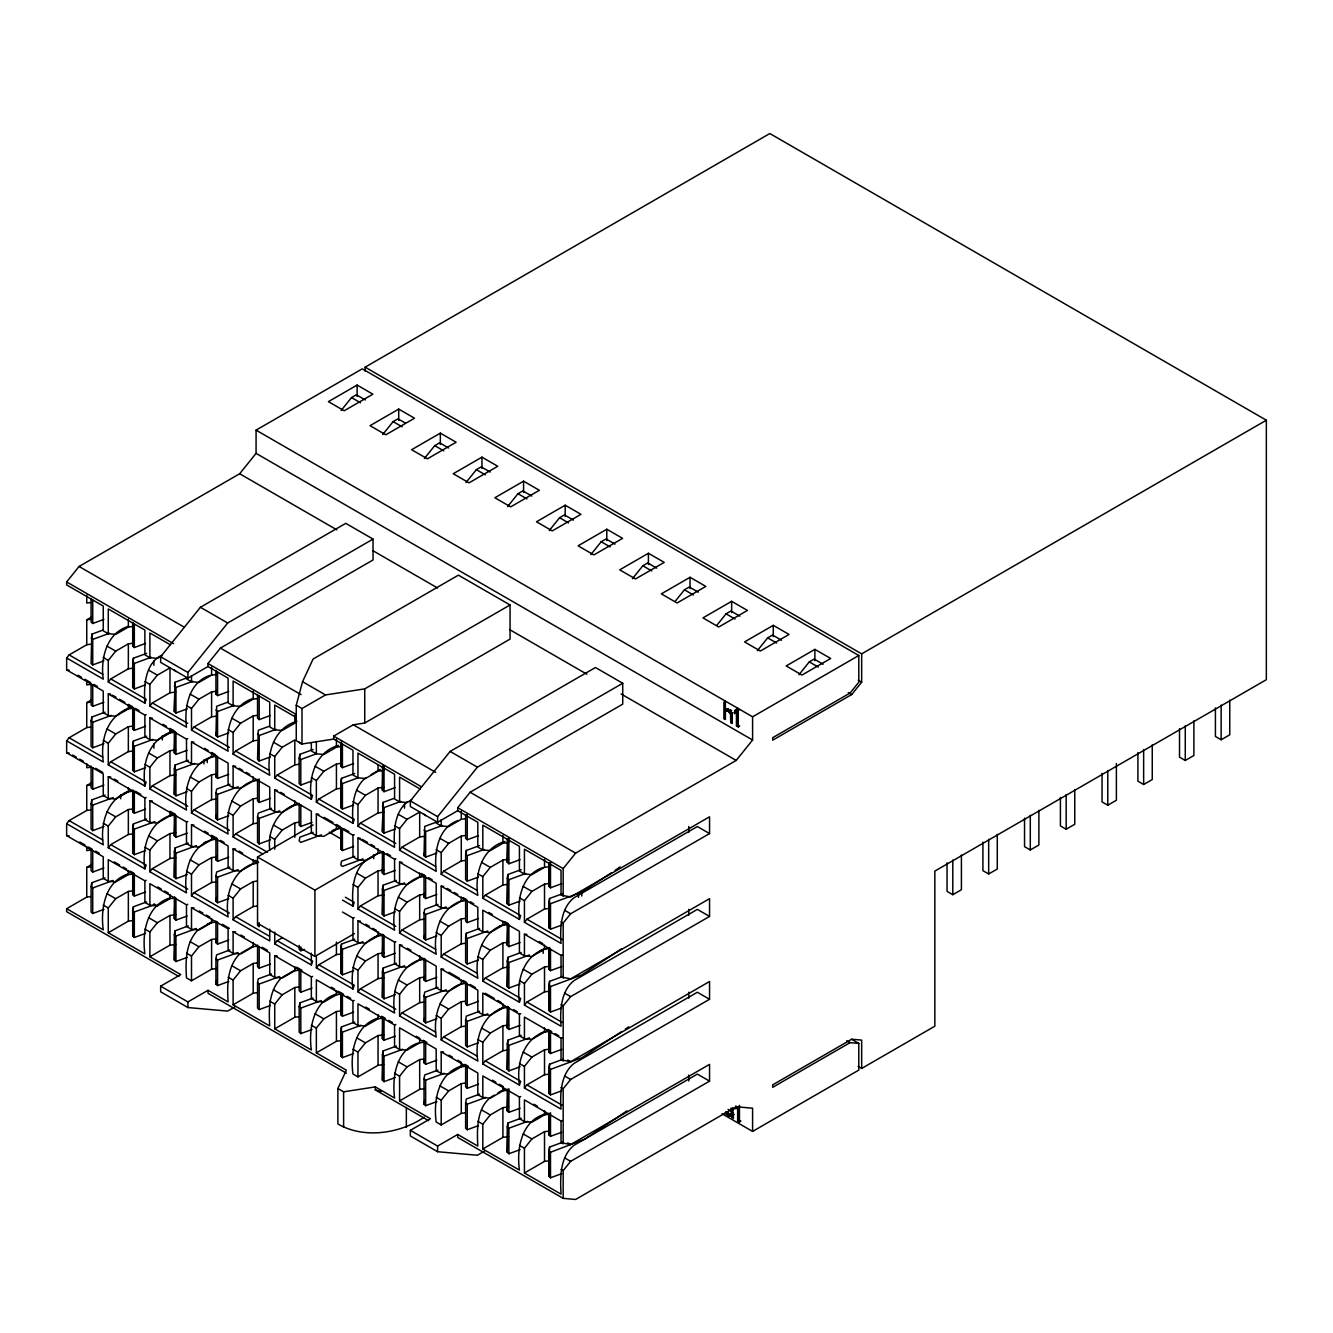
<?xml version="1.0" encoding="UTF-8"?>
<svg xmlns="http://www.w3.org/2000/svg" width="1333" height="1333" viewBox="0 0 1333 1333"><rect width="100%" height="100%" fill="white"/><g stroke="black" fill="none" stroke-linecap="round" stroke-linejoin="round"><path stroke-width="1.5" d="M257.519 923.286L314.921 956.428L314.921 890.144L372.307 857.002M103.907 660.818L92.727 664.917L91.077 663.434L91.794 634.191L103.124 630.026M103.907 743.664L92.727 747.78L91.077 746.297L91.077 720.77L91.794 717.037L105.024 712.189M103.907 826.527L92.727 830.626L91.077 829.143L91.077 803.616L91.794 799.9L105.024 795.051M145.53 643.422L134.333 647.521L132.7 646.038L133.4 622.678M145.53 684.845L134.333 688.944L132.7 687.461L132.7 661.951L133.4 658.219L146.63 653.37M103.907 909.373L92.727 913.488L91.077 911.989L91.077 886.478L91.794 882.746L105.024 877.897M132.7 687.461L133.4 658.219M145.53 726.268L134.333 730.367L132.7 728.884L133.4 707.49M145.53 767.691L134.333 771.807L132.7 770.324L132.7 744.797L133.4 741.065L146.63 736.216M132.7 770.324L133.4 741.065M145.53 809.114L134.333 813.23L132.7 811.747L133.4 790.352M145.53 850.554L134.333 854.653L132.7 853.17L132.7 827.643L133.4 823.927L146.63 819.079M132.7 853.17L133.4 823.927M145.53 891.977L134.333 896.076L132.7 894.593L133.4 873.198M187.153 708.873L175.956 712.972L174.323 711.489L175.023 682.246L186.353 678.08M145.53 933.4L134.333 937.499L132.7 936.016L132.7 910.506L133.4 906.773L146.63 901.924M174.323 711.489L175.023 682.246M132.7 936.016L133.4 906.773M187.153 750.296L175.956 754.395L174.323 752.912L175.023 731.517M187.153 791.719L175.956 795.834L174.323 794.335L174.323 768.824L175.023 765.092L188.253 760.243M174.323 794.335L175.023 765.092M187.153 833.142L175.956 837.257L174.323 835.774L175.023 814.38M187.153 874.581L175.956 878.68L174.323 877.197L174.323 851.67L175.023 847.955L188.253 843.106M174.323 877.197L175.023 847.955M228.759 691.46L217.562 695.576L215.929 694.093L216.646 690.361M187.153 916.004L175.956 920.103L174.323 918.62L175.023 897.226M228.759 732.9L217.562 736.999L215.929 735.516L216.646 706.273L227.976 702.108M187.153 957.427L175.956 961.526L174.323 960.043L174.323 934.533L175.023 930.801L188.253 925.952M215.929 735.516L216.646 731.784M174.323 960.043L175.023 930.801M228.759 774.323L217.562 778.422L215.929 776.939L216.646 773.223M228.759 815.746L217.562 819.862L215.929 818.362L215.929 792.852L216.646 789.119L229.859 784.271M215.929 818.362L216.646 814.646M228.759 857.169L217.562 861.285L215.929 859.802L216.646 856.069M228.759 898.609L217.562 902.708L215.929 901.225L215.929 875.698L216.646 871.982L229.859 867.116M215.929 901.225L216.646 897.492M228.759 940.032L217.562 944.131L215.929 942.648L216.646 938.915M270.382 756.927L259.185 761.026L257.552 759.543L258.252 730.301L269.599 726.135M228.759 981.455L217.562 985.554L215.929 984.071L215.929 958.56L216.646 954.828L229.859 949.979M215.929 984.071L216.646 980.355M270.382 839.773L259.185 843.889L257.552 842.389L257.552 816.879L258.252 813.147L271.482 808.298M311.989 780.955L300.808 785.054L299.159 783.571L299.159 758.06L299.875 754.328L313.105 749.479M270.382 1005.482L259.185 1009.581L257.552 1008.098L257.552 982.588L258.252 978.855L271.482 974.006M353.612 763.542L342.414 767.658L340.781 766.175L341.481 740.848M353.612 804.982L342.414 809.081L340.781 807.598L340.781 782.071L341.481 778.355L354.711 773.507M311.989 1029.509L300.808 1033.608L299.159 1032.125L299.159 1006.615L299.875 1002.883L313.105 998.034M340.781 807.598L341.481 778.355M353.612 846.405L342.414 850.504L340.781 849.021L341.481 827.626M353.612 970.674L342.414 974.79L340.781 973.307L340.781 947.78L341.481 944.064L354.711 939.198M340.781 973.307L341.481 944.064M395.234 787.57L384.037 791.685L382.404 790.202L383.104 764.875M353.612 1012.114L342.414 1016.213L340.781 1014.73L341.481 993.335M395.234 829.009L384.037 833.108L382.404 831.625L383.104 802.383L394.435 798.217M353.612 1053.537L342.414 1057.636L340.781 1056.153L340.781 1030.642L341.481 1026.91L354.711 1022.061M382.404 831.625L383.104 802.383M340.781 1056.153L341.481 1026.91M395.234 870.432L384.037 874.531L382.404 873.048L383.104 851.654M395.234 911.855L384.037 915.971L382.404 914.471L382.404 888.961L383.104 885.229L396.334 880.38M382.404 914.471L383.104 885.229M395.234 953.278L384.037 957.394L382.404 955.911L383.104 934.516M395.234 994.701L384.037 998.817L382.404 997.334L382.404 971.807L383.104 968.091L396.334 963.226M382.404 997.334L383.104 968.091M395.234 1036.141L384.037 1040.24L382.404 1038.757L383.104 1017.362M436.841 853.037L425.644 857.136L424.011 855.653L424.727 826.41L436.058 822.244M395.234 1077.564L384.037 1081.663L382.404 1080.18L382.404 1054.67L383.104 1050.937L396.334 1046.088M424.011 855.653L424.727 851.92M382.404 1080.18L383.104 1050.937M436.841 894.46L425.644 898.559L424.011 897.076L424.727 893.343M436.841 935.883L425.644 939.998L424.011 938.499L424.011 912.988L424.727 909.256L437.94 904.407M424.011 938.499L424.727 934.783M436.841 977.306L425.644 981.421L424.011 979.938L424.727 976.206M436.841 1018.729L425.644 1022.844L424.011 1021.361L424.011 995.834L424.727 992.119L437.94 987.253M424.011 1021.361L424.727 1017.629M436.841 1060.168L425.644 1064.267L424.011 1062.784L424.727 1059.052M478.464 877.064L467.266 881.163L465.634 879.68L465.634 854.153L466.333 850.437L479.563 845.589M436.841 1101.591L425.644 1105.69L424.011 1104.207L424.011 1078.697L424.727 1074.965L437.94 1070.116M424.011 1104.207L424.727 1100.491M478.464 959.91L467.266 964.026L465.634 962.526L465.634 937.016L466.333 933.283L479.563 928.435M478.464 1042.756L467.266 1046.872L465.634 1045.389L465.634 1019.862L466.333 1016.146L479.563 1011.28M520.07 859.652L508.889 863.767L507.24 862.284L507.956 838.924M520.07 901.091L508.889 905.19L507.24 903.707L507.24 878.18L507.956 874.465L521.186 869.616M478.464 1125.619L467.266 1129.717L465.634 1128.235L465.634 1102.724L466.333 1098.992L479.563 1094.143M507.24 903.707L507.956 874.465M520.07 942.514L508.889 946.613L507.24 945.13L507.956 923.736M520.07 983.937L508.889 988.036L507.24 986.553L507.24 961.043L507.956 957.311L521.186 952.462M507.24 986.553L507.956 957.311M520.07 1025.36L508.889 1029.476L507.24 1027.993L507.956 1006.598M520.07 1066.783L508.889 1070.899L507.24 1069.416L507.24 1043.889L507.956 1040.173L521.186 1035.308M507.24 1069.416L507.956 1040.173M561.693 883.679L550.496 887.795L548.863 886.312L549.579 862.951M520.07 1108.223L508.889 1112.322L507.24 1110.839L507.956 1089.444M561.693 925.119L550.496 929.218L548.863 927.735L548.863 902.208L549.579 898.492L562.793 893.627M520.07 1149.646L508.889 1153.745L507.24 1152.262L507.24 1126.752L507.956 1123.019L521.186 1118.17M548.863 927.735L549.579 898.492M507.24 1152.262L507.956 1123.019M561.693 966.542L550.496 970.641L548.863 969.158L549.579 947.763M561.693 1007.965L550.496 1012.064L548.863 1010.581L548.863 985.07L549.579 981.338L562.793 976.489M548.863 1010.581L549.579 981.338M561.693 1049.388L550.496 1053.503L548.863 1052.02L549.579 1030.626M561.693 1090.811L550.496 1094.926L548.863 1093.443L548.863 1067.916L549.579 1064.201L562.793 1059.335M548.863 1093.443L549.579 1064.201M561.693 1132.25L550.496 1136.349L548.863 1134.866L549.579 1113.472M561.693 1173.673L550.496 1177.772L548.863 1176.289L548.863 1150.779L549.579 1147.046L562.793 1142.198M548.863 1176.289L549.579 1147.046M333.683 739.082L301.991 743.997L296.259 740.681L296.259 705.207L302.558 681.696L313.072 659.052L458.419 575.14L510.072 604.965L510.072 639.107L364.725 723.019L353.295 724.785L333.683 736.099L333.683 739.082L352.962 750.212L352.962 774.973L357.96 777.855L365.425 778.522L378.055 771.224L383.754 770.474M90.544 644.222L86.745 644.739L69.133 654.903L66.65 657.985L103.258 679.13C100.375 658.819 106.373 632.808 128.684 626.26M90.544 727.085L86.745 727.585L69.133 737.749L66.65 740.848L103.258 761.976C100.192 738.465 107.64 714.255 132.25 707.04M134.066 643.073L128.351 643.839L115.721 651.137L108.273 660.402L108.273 682.013L144.88 703.158C143.731 687.078 144.664 663.817 161.36 655.436M90.544 809.931L86.745 810.447L69.133 820.611L66.65 823.694L103.258 844.839C99.992 823.577 107.273 797.351 130.467 790.919M144.88 703.158L146.13 699.342L110.756 678.93L108.273 682.013M134.066 725.935L128.351 726.685L115.721 733.983L108.273 743.264L108.273 764.875L144.88 786.003C141.798 762.493 149.246 738.282 173.873 731.067M178.955 976.522L66.65 911.689L66.65 908.706L103.258 929.834C100.358 908.806 105.057 880.78 128.684 873.815M144.88 786.003L146.13 782.204L110.756 761.776L108.273 764.875M149.879 706.04L152.362 702.958L169.974 692.793L169.974 667.866L157.344 675.164L149.879 684.429L149.879 706.04L186.487 727.185C183.987 707.806 188.769 682.079 210.131 675.348M134.066 808.781L128.351 809.548L115.721 816.846L108.273 826.11L108.273 847.721L144.88 868.866C141.598 847.605 148.879 821.378 172.09 814.946M144.88 868.866L146.13 865.05L110.756 844.639L108.273 847.721M175.673 749.962L169.974 750.712L157.344 758.01L149.879 767.291L149.879 788.903L186.487 810.031C183.221 788.769 190.502 762.543 213.697 756.128M134.066 890.644L128.351 891.41L115.721 898.692L108.273 907.973L108.273 932.733L144.88 953.861C141.965 932.833 146.68 904.807 170.291 897.842M217.296 691.127L211.597 691.894L198.95 699.192L191.502 708.456L191.502 730.067L228.11 751.212C225.227 730.901 231.226 704.89 253.537 698.342M175.673 832.808L169.974 833.575L157.344 840.873L149.879 850.137L149.879 871.749L186.487 892.893C183.221 871.632 190.502 845.405 213.697 838.974M217.296 773.99L211.597 774.74L198.95 782.038L191.502 791.319L191.502 812.93L228.11 834.058C224.827 812.797 232.109 786.57 255.319 780.155M217.296 968.425L211.597 969.191L191.502 980.788L186.487 977.889C185.42 961.476 185.554 942.831 197.767 930.201M257.002 715.421L253.203 715.921L240.573 723.219L233.108 732.484L233.108 754.095L269.733 775.239C266.45 753.978 273.732 727.751 296.926 721.336M217.296 856.836L211.597 857.602L198.95 864.9L191.502 874.165L191.502 895.776L228.11 916.921C224.827 895.659 232.109 869.433 255.319 863.001M269.733 850.237C267.217 830.976 277.131 809.781 296.926 804.182M234.858 1006.948L227.676 1011.097L187.92 1007.548L160.643 991.802L160.643 986.17L187.92 1001.916L207.998 990.319L228.11 1001.916C227.027 985.504 227.177 966.858 239.39 954.228M274.731 778.122L277.214 775.04L294.826 764.875L294.826 739.948L282.196 747.246L274.731 756.511L274.731 778.122L311.339 799.267C308.073 778.005 315.354 751.779 338.549 745.364M311.339 799.267L312.589 795.451L277.214 775.04M257.002 962.976L253.203 963.492L240.573 970.774L233.108 980.055L233.108 1004.815L269.733 1025.943C268.649 1009.531 268.783 990.886 280.996 978.239M342.148 763.209L336.433 763.976L323.802 771.274L316.354 780.538L316.354 802.149L352.962 823.294C351.845 807.798 352.662 788.253 365.859 777.639M352.962 823.294L354.211 819.478L318.837 799.067L316.354 802.149M311.339 964.975L312.589 961.16L277.214 940.731L274.731 943.831L311.339 964.975L311.339 953.178M342.498 900.108L352.962 906.14C351.845 890.661 352.662 871.099 365.859 860.501M298.625 987.003L294.826 987.503L282.196 994.801L274.731 1004.082L274.731 1028.843L311.339 1049.971C308.44 1028.926 313.138 1000.916 336.766 993.951M352.962 906.14L354.211 902.341L345.364 897.226M383.754 787.236L378.055 788.003L365.425 795.301L357.96 804.565L357.96 826.177L394.568 847.321C393.468 831.825 394.285 812.28 407.481 801.666M316.354 956.078L316.354 967.858L352.962 989.003C349.679 967.741 356.961 941.515 380.172 935.083M352.962 989.003L354.211 985.187L318.837 964.759L316.354 967.858M383.754 870.099L378.055 870.849L365.425 878.147L357.96 887.428L357.96 909.039L394.568 930.167C391.302 908.906 398.584 882.679 421.778 876.264M383.754 1064.534L378.055 1065.3L357.96 1076.897L352.962 1073.998C350.046 1052.953 354.761 1024.944 378.372 1017.979M399.583 850.204L402.066 847.121L419.678 836.957L419.678 812.03L407.032 819.328L399.583 828.593L399.583 850.204L436.191 871.349C434.058 852.887 437.707 827.526 458.035 820.528M383.754 952.945L378.055 953.712L365.425 960.993L357.96 970.274L357.96 991.885L394.568 1013.013C391.302 991.769 398.584 965.542 421.778 959.11M425.377 894.126L419.678 894.876L407.032 902.174L399.583 911.455L399.583 933.067L436.191 954.195C432.908 932.933 440.19 906.707 463.401 900.292M342.148 1010.781L336.433 1011.53L323.802 1018.829L316.354 1028.11L316.354 1052.87L346.363 1070.199L337.882 1088.494L343.614 1091.81L375.306 1086.895L394.568 1098.025C392.085 1077.93 395.584 1050.221 418.212 1043.039M465.084 835.541L461.285 836.058L448.654 843.356L441.19 852.62L441.19 874.231L477.814 895.376C474.531 874.115 481.813 847.888 505.024 841.456M425.377 976.972L419.678 977.739L407.032 985.02L399.583 994.301L399.583 1015.913L436.191 1037.041C432.908 1015.796 440.19 989.569 463.401 983.137M465.084 918.404L461.285 918.904L448.654 926.202L441.19 935.483L441.19 957.094L477.814 978.222C474.531 956.961 481.813 930.734 505.024 924.319M465.084 1112.838L461.285 1113.355L441.19 1124.952L436.191 1122.053C433.292 1101.008 437.99 1072.998 461.618 1066.033M508.606 859.318L502.908 860.085L490.277 867.383L482.813 876.647L482.813 898.259L519.42 919.403C516.921 900.025 521.703 874.298 543.048 867.55M465.084 1001.25L461.285 1001.766L448.654 1009.048L441.19 1018.329L441.19 1039.94L477.814 1061.068C474.531 1039.823 481.813 1013.597 505.024 1007.165M519.42 919.403L520.67 915.588L485.295 895.176L482.813 898.259M508.606 942.181L502.908 942.931L490.277 950.229L482.813 959.51L482.813 981.121L519.42 1002.249C516.154 980.988 523.436 954.761 546.63 948.346M484.562 1151.112L477.381 1155.261L437.607 1151.712L410.347 1135.966L410.347 1130.334L437.607 1146.08L457.702 1134.466L477.814 1146.08C476.831 1129.234 476.548 1104.241 494.276 1095.226M519.42 1002.249L520.67 998.45L485.295 978.022L482.813 981.121M550.229 883.346L544.514 884.112L531.884 891.41L524.436 900.675L524.436 922.286L561.043 943.431C559.927 927.935 560.743 908.373 573.94 897.775L697.359 826.527L709.556 833.575L709.556 816.796L570.641 897.009L561.043 895.11L561.043 870.349L524.436 849.204L524.436 873.965L531.884 874.631L544.514 867.333L550.229 866.583M508.606 1025.027L502.908 1025.793L490.277 1033.075L482.813 1042.356L482.813 1063.967L519.42 1085.095C516.154 1063.851 523.436 1037.624 546.63 1031.192M519.42 1085.095L520.67 1081.296L485.295 1060.868L482.813 1063.967M550.229 966.208L544.514 966.958L531.884 974.256L524.436 983.537L524.436 1005.132L561.043 1026.277C559.927 1010.781 560.743 991.235 573.94 980.638L697.359 909.373L709.556 916.421L709.556 898.659L570.641 978.855L561.043 976.956L561.043 955.361L524.436 934.216L524.436 955.828L531.884 956.494L544.514 949.196L550.229 948.43M508.606 1106.89L502.908 1107.64L490.277 1114.938L482.813 1124.219L482.813 1148.979L519.42 1170.107C516.521 1149.063 521.22 1121.036 544.847 1114.088M550.229 1049.054L544.514 1049.821L531.884 1057.102L524.436 1066.383L524.436 1087.995L561.043 1109.123C559.927 1093.643 560.743 1074.081 573.94 1063.484L697.359 992.235L709.556 999.267L709.556 981.505L570.641 1061.718L561.043 1059.818L561.043 1038.207L524.436 1017.079L524.436 1038.674L531.884 1039.34L544.514 1032.059L550.229 1031.292M550.229 1130.917L544.514 1131.667L531.884 1138.965L524.436 1148.246L524.436 1173.007L561.043 1194.135C560.143 1177.739 559.793 1156.727 573.94 1145.347L697.359 1074.098L709.556 1081.13L709.556 1064.367L570.641 1144.564L561.043 1142.664L561.043 1121.053L524.436 1099.925L524.436 1121.536L531.884 1122.203L544.514 1114.905L550.229 1114.138M728.085 1109.439L731.384 1111.339L731.084 1113.988L728.684 1114.371L725.702 1111.939M731.617 1113.705L732.817 1112.622L731.384 1113.455M731.967 1117.671L733.417 1116.854L732.817 1114.738L730.117 1114.955L726.535 1112.172L725.102 1113.005L728.684 1115.771L731.384 1115.571L733.467 1118.537L732.567 1108.506M134.066 626.31L128.351 627.077L115.721 634.358L108.273 633.692L103.258 630.809L103.258 606.048L66.65 584.92L66.65 581.938L79.08 566.475L239.673 473.748L256.069 453.353L256.069 430.142L362.276 368.841L858.802 655.503L858.802 682.179L850.104 693.01L772.69 737.699L772.69 740.182L851.72 694.543L861.668 682.179L861.668 653.853L365.142 367.175L365.142 371.224M341.148 410.464L351.512 397.584L356.361 394.785L365.342 399.95M207.998 666.517L187.92 678.13L160.643 662.384L160.643 656.752L200.417 607.265L345.764 523.352L373.04 539.099L373.04 559.977L220.428 648.088L207.998 663.534L207.998 666.517L228.11 678.13L228.11 702.891L233.108 705.774L240.573 706.44L253.203 699.159L257.002 698.642M187.92 678.13L187.92 672.482L227.676 623.011L373.04 539.099M382.771 434.491L393.118 421.611L397.984 418.812L405.165 422.944M191.502 730.067L193.985 726.985L211.597 716.821L217.296 716.054M149.879 788.903L152.362 785.803L169.974 775.639L175.673 774.873M424.377 458.519L434.741 445.639L439.607 442.839L448.571 448.005M233.108 754.095L235.608 751.012L253.203 740.848L257.002 740.332M191.502 812.93L193.985 809.831L211.597 799.667L217.296 798.9M149.879 871.749L152.362 868.666L169.974 858.502L175.673 857.736M466 482.546L476.364 469.666L481.213 466.867L490.194 472.032M262.751 854.07L233.108 836.957L233.108 815.346L240.573 806.065L253.203 798.767L257.002 798.267M160.643 986.17L180.738 974.573L149.879 956.761L149.879 932L157.344 922.719L169.974 915.438L175.673 914.671M233.108 836.957L235.608 833.858L253.203 823.694L257.002 823.194M191.502 895.776L193.985 892.677L211.597 882.513L217.296 881.763M507.623 506.573L517.97 493.693L522.836 490.894L531.8 496.059M274.731 849.188L274.731 839.373L282.196 830.092L294.826 822.794L298.625 822.294M269.733 929.151L269.733 940.948L233.108 919.803L233.108 898.192L240.573 888.928L253.203 881.63L257.002 881.113M191.502 980.788L191.502 956.028L198.95 946.747L211.597 939.465L217.296 938.699M233.108 919.803L235.608 916.704L253.203 906.54L257.002 906.04M549.229 530.601L559.593 517.721L564.442 514.921L573.423 520.087M357.96 826.177L360.443 823.094L378.055 812.93L383.754 812.164M590.852 554.628L601.2 541.748L606.065 538.949L615.03 544.114M457.702 810.681L437.607 822.278L410.347 806.548L410.347 800.916L450.121 751.429L595.468 667.516L622.728 683.262L622.728 704.141L470.132 792.235L457.702 807.698L457.702 810.681L477.814 822.294L477.814 847.055L482.813 849.937L490.277 850.604L502.908 843.306L508.606 842.556M357.96 909.039L360.443 905.94L378.055 895.776L383.754 895.01M437.607 822.278L437.607 816.646L477.381 767.175L622.728 683.262M632.475 578.655L642.823 565.775L647.688 562.976L656.652 568.141M441.19 874.231L443.689 871.149L461.285 860.985L465.084 860.468M399.583 933.067L402.066 929.967L419.678 919.803L425.377 919.037M357.96 991.885L360.443 988.786L378.055 978.622L383.754 977.872M675.381 601.066L684.446 589.803L689.294 587.003L698.275 592.169M357.96 1076.897L357.96 1052.137L365.425 1042.856L378.055 1035.558L383.754 1034.808M441.19 957.094L443.689 953.995L461.285 943.831L465.084 943.331M399.583 1015.913L402.066 1012.813L419.678 1002.649L425.377 1001.899M716.987 625.094L726.052 613.83L730.917 611.014L739.882 616.196M563.176 896.343L563.176 868.599L575.606 853.137L736.199 760.427L752.595 740.015L752.595 716.821L256.069 430.142M410.347 1130.334L430.442 1118.737L399.583 1100.925L399.583 1076.164L407.032 1066.883L419.678 1059.585L425.377 1058.835M524.436 922.286L526.918 919.187L544.514 909.023L550.229 908.273M441.19 1039.94L443.689 1036.841L461.285 1026.677L465.084 1026.177M757.311 650.737L767.675 637.857L772.54 635.041L781.505 640.223M563.176 978.189L563.176 923.053L570.641 913.771L709.556 833.575M441.19 1124.952L441.19 1100.192L448.654 1090.911L461.285 1083.612L465.084 1083.112M524.436 1005.132L526.918 1002.049L544.514 991.885L550.229 991.119M798.934 674.765L809.281 661.884L814.146 659.069L823.111 664.251M563.176 1061.051L563.176 1005.898L570.641 996.634L709.556 916.421M524.436 1087.995L526.918 1084.895L544.514 1074.731L550.229 1073.981M563.176 1143.897L563.176 1088.761L570.641 1079.48L709.556 999.267M722.019 1113.755L752.595 1131.417L752.595 1108.206L736.199 1106.74L575.606 1199.467L563.176 1198.35L563.176 1170.607L570.641 1161.343L709.556 1081.13M734.666 710.756L737.899 708.49L734.666 710.756L734.666 713.572L737.899 711.305L737.899 725.052L739.682 726.085L738.249 726.918L736.466 725.885L736.466 712.139L737.899 711.305M734.666 713.572L736.466 712.139M735.866 1105.823L735.866 1108.639L739.082 1106.373L739.082 1120.12L740.881 1121.17L739.448 1121.986L737.649 1120.953L737.649 1107.206M739.082 1106.373L735.866 1108.639M611.564 872.698L581.771 892.094L550.496 903.707L548.863 902.208M614.996 870.382L620.145 866.917M621.861 948.613L581.771 974.94L550.496 986.553L548.863 985.07M621.861 1031.459L581.771 1057.802L550.496 1069.399L548.863 1067.916M625.294 1029.143L628.726 1026.827M627.01 1110.839L584.804 1139.132L550.496 1152.262L548.863 1150.779M459.952 1067.05L462.701 1065.367M504.324 1089.394L498.525 1092.593M543.181 1115.104L545.93 1113.422M726.835 709.156L728.335 708.606L725.402 709.972L727.435 708.789M726.835 710.556L729.518 710.356L731.917 713.138L732.217 721.77L730.784 722.603L730.484 713.971L728.085 711.189L725.402 711.389L727.435 710.206M365.142 367.175L769.824 133.533L1266.35 420.212L1266.35 679.697L934.85 871.082L934.85 1026.193L861.668 1068.449L858.069 1066.367M357.111 385.07L328.401 401.65L344.181 410.764L372.89 394.185L357.111 385.07L357.111 396.384M398.717 409.098L370.024 425.677L385.804 434.791L414.513 418.212L398.717 409.098L398.717 420.412M86.745 644.739L86.745 619.812L92.077 616.729M440.34 433.125L411.63 449.704L427.426 458.819L456.119 442.239L440.34 433.125L440.34 444.439M481.946 457.152L453.253 473.732L469.033 482.846L497.742 466.267L481.946 457.152L481.946 468.466M110.756 678.93L128.351 668.766L134.066 668M162.076 655.653L157.344 658.385L149.879 657.719L144.88 654.836L144.88 630.076L108.273 608.948L108.273 633.692M86.745 727.585L86.745 702.658L92.077 699.592M134.066 708.173L128.351 708.923L115.721 716.221L108.273 715.554L103.258 712.672L103.258 691.061L66.65 669.916L66.65 657.985M523.569 481.18L494.876 497.759L510.656 506.873L539.348 490.294L523.569 481.18L523.569 492.494M217.296 674.365L211.597 675.131L198.95 682.413L191.502 681.746L186.487 678.864M110.756 761.776L128.351 751.612L134.066 750.846M175.673 732.2L169.974 732.95L157.344 740.248L149.879 739.582L144.88 736.699L144.88 715.088L108.273 693.943L108.273 715.554M565.192 505.207L536.483 521.786L552.262 530.901L580.971 514.321L565.192 505.207L565.192 516.521M86.745 810.447L86.745 785.52L92.077 782.438M134.066 791.019L128.351 791.785L115.721 799.067L108.273 798.417L103.258 795.518L103.258 773.906L66.65 752.778L66.65 740.848M217.296 756.228L211.597 756.977L198.95 764.276L191.502 763.609L186.487 760.726L186.487 739.115L149.879 717.97L149.879 739.582M606.798 529.234L578.105 545.814L593.885 554.928L622.594 538.349L606.798 529.234L606.798 540.548M296.259 705.207L301.991 708.523L325.519 694.943L364.725 688.878L510.072 604.965M110.756 844.639L128.351 834.475L134.066 833.708M175.673 815.046L169.974 815.813L157.344 823.094L149.879 822.428L144.88 819.545L144.88 797.934L108.273 776.806L108.273 798.417M66.65 908.706L86.745 897.109L86.745 867.383L92.077 864.301M257.002 780.505L253.203 781.005L240.573 788.303L233.108 787.636L228.11 784.754L228.11 763.143L191.502 741.998L191.502 763.609M648.421 553.262L619.712 569.841L635.508 578.955L664.201 562.376L648.421 553.262L648.421 564.575M342.148 746.447L336.433 747.196L323.802 754.495L316.354 753.828L311.339 750.946L311.339 742.698M134.066 873.881L128.351 874.631L115.721 881.929L108.273 881.263L103.258 878.364L103.258 856.769L66.65 835.624L66.65 823.694M217.296 839.074L211.597 839.84L198.95 847.121L191.502 846.455L186.487 843.572L186.487 821.961L149.879 800.833L149.879 822.428M298.625 804.532L294.826 805.032L282.196 812.33L274.731 811.664L269.733 808.781L269.733 787.17L233.108 766.025L233.108 787.636M690.027 577.289L661.335 593.868L677.114 602.983L705.824 586.403L690.027 577.289L690.027 588.603M318.837 799.067L336.433 788.903L342.148 788.136M371.224 774.54L380.172 769.391M108.273 932.733L128.351 921.136L134.066 920.37M108.273 881.263L108.273 859.652L144.88 880.796L144.88 902.391L149.879 905.29L157.344 905.957L169.974 898.659L175.673 897.892M259.185 922.803L259.185 926.735L257.552 925.252L257.519 857.002L313.122 824.894M257.002 863.351L253.203 863.867L240.573 871.149L233.108 870.482L228.11 867.6L228.11 845.988L191.502 824.86L191.502 846.455M342.148 828.31L336.433 829.059L323.802 836.358L316.354 835.691L311.339 832.808L311.339 811.197L274.731 790.052L274.731 811.664M329.601 833.375L338.549 828.21M731.65 601.316L702.958 617.895L718.737 627.01L747.43 610.431L731.65 601.316L731.65 612.63M411.78 799.817L407.032 802.549L399.583 801.883L394.568 799L394.568 774.24L357.96 753.095L357.96 777.855M149.879 956.761L169.974 945.164L175.673 944.397M199.4 929.101L211.914 921.869M217.296 921.919L211.597 922.686L198.95 929.984L191.502 929.318L186.487 926.418L186.487 904.824L149.879 883.679L149.879 905.29M383.754 852.337L378.055 853.087L365.425 860.385L357.96 859.718L352.962 856.819L352.962 835.224L316.354 814.08L316.354 835.691M369.441 858.435L380.172 852.237M773.273 625.344L744.564 641.923L760.36 651.037L789.053 634.458L773.273 625.344L773.273 636.657M465.084 818.779L461.285 819.278L448.654 826.577L441.19 825.91L436.191 823.028M241.006 953.128L253.537 945.897M257.002 946.213L253.203 946.713L240.573 954.011L233.108 953.345L228.11 950.446L228.11 928.851L191.502 907.706L191.502 929.318M277.214 940.731L282.496 937.682M425.377 876.364L419.678 877.114L407.032 884.412L399.583 883.746L394.568 880.846L394.568 859.252L357.96 838.107L357.96 859.718M814.88 649.371L786.187 665.95L801.966 675.048L830.676 658.485L814.88 649.371L814.88 660.685M726.885 710.839L728.335 710.022M728.085 711.189L730.717 709.639M726.885 709.439L730.184 711.339L731.617 710.506M729.284 712.222L730.717 711.389M729.884 712.922L731.317 712.089M730.484 713.971L731.917 713.138M730.784 722.603L732.267 723.469L731.667 713.605L733.117 712.772M725.402 702.924L723.902 702.058L723.902 718.637L725.335 717.804M736.466 709.323L738.249 710.356L739.682 709.523M730.784 715.554L732.217 714.721M314.921 956.428L354.378 933.633M233.108 1004.815L253.203 993.218L257.002 992.702M282.629 977.156L295.143 969.924M298.625 970.241L294.826 970.741L282.196 978.039L274.731 977.372L269.733 974.473L269.733 952.878L233.108 931.734L233.108 953.345M318.837 964.759L336.433 954.595L342.148 953.845M736.466 725.885L737.899 725.052M752.595 716.821L858.802 655.503M861.668 653.853L1266.35 420.212M383.754 935.183L378.055 935.949L365.425 943.231L357.96 942.564L352.962 939.682L352.962 918.07L342.498 912.039M465.084 900.641L461.285 901.141L448.654 908.44L441.19 907.773L436.191 904.874L436.191 883.279L399.583 862.134L399.583 883.746M485.295 895.176L502.908 885.012L508.606 884.246M274.731 1028.843L294.826 1017.246L298.625 1016.729M342.148 994.001L336.433 994.768L323.802 1002.066L316.354 1001.4L311.339 998.5L311.339 976.906L274.731 955.761L274.731 977.372M425.377 959.21L419.678 959.977L407.032 967.258L399.583 966.592L394.568 963.709L394.568 942.098L357.96 920.97L357.96 942.564M508.606 924.419L502.908 925.169L490.277 932.467L482.813 931.8L477.814 928.901L477.814 907.306L441.19 886.162L441.19 907.773M316.354 1052.87L336.433 1041.273L342.148 1040.506M383.754 1018.029L378.055 1018.795L365.425 1026.093L357.96 1025.427L352.962 1022.528L352.962 1000.933L316.354 979.788L316.354 1001.4M465.084 983.487L461.285 984.004L448.654 991.285L441.19 990.619L436.191 987.736L436.191 966.125L399.583 944.997L399.583 966.592M485.295 978.022L502.908 967.858L508.606 967.091M425.377 1042.056L419.678 1042.823L407.032 1050.121L399.583 1049.454L394.568 1046.555L394.568 1024.96L357.96 1003.816L357.96 1025.427M508.606 1007.265L502.908 1008.031L490.277 1015.313L482.813 1014.646L477.814 1011.764L477.814 990.152L441.19 969.024L441.19 990.619M399.583 1100.925L419.678 1089.328L425.377 1088.561M465.084 1066.35L461.285 1066.85L448.654 1074.148L441.19 1073.482L436.191 1070.582L436.191 1048.971L399.583 1027.843L399.583 1049.454M485.295 1060.868L502.908 1050.704L508.606 1049.954M337.882 1088.494L337.882 1123.952C363.959 1139.198 400.1 1133.6 424.294 1117.137M497.859 1093.16L503.224 1090.061M508.606 1090.111L502.908 1090.877L490.277 1098.175L482.813 1097.509L477.814 1094.61L477.814 1072.998L441.19 1051.87L441.19 1073.482M482.813 1148.979L502.908 1137.382L508.606 1136.616M947.047 862.834L947.047 891.394L952.795 894.693L961.41 889.728L961.41 855.053M982.921 842.123L982.921 870.666L988.669 873.981L997.284 869.016L997.284 834.341M1024.544 818.095L1024.544 846.638L1030.292 849.954L1038.89 844.989L1038.89 810.314M1060.418 797.384L1060.418 825.927L1066.167 829.243L1074.765 824.277L1074.765 789.603M1102.041 773.357L1102.041 801.899L1107.773 805.215L1116.388 800.25L1116.388 763.542M1137.915 752.645L1137.915 781.188L1143.647 784.504L1152.262 779.538L1152.262 744.864M1179.522 728.618L1179.522 757.161L1185.27 760.476L1193.885 755.511L1193.885 720.836M1215.413 707.906L1215.413 736.449L1221.145 739.765L1229.759 734.8L1229.759 700.125M524.436 1173.007L544.514 1161.393L550.229 1160.643M731.384 1108.873L732.817 1108.04L731.384 1109.922L731.084 1107.99M725.702 1113.705L727.135 1112.872M726.885 1113.338L728.335 1112.505M732.867 1109.739L734.3 1108.906M731.384 1111.339L732.817 1110.506M752.595 1131.417L858.802 1070.099L858.802 1043.422L850.104 1042.639L772.69 1087.328L772.69 1084.845L851.72 1039.223L861.668 1040.107L861.668 1068.449M726.885 1114.738L728.335 1113.921M728.684 1114.371L730.117 1113.538M730.184 1114.521L732.517 1113.155M728.684 1115.771L730.117 1114.955M730.184 1116.288L732.817 1114.738M731.084 1116.104L732.517 1115.271M732.867 1115.371L734.3 1114.538M731.667 1116.804L733.117 1115.971M737.649 1120.953L739.082 1120.12M123.986 710.656L127.018 709.139M165.592 734.683L168.625 733.167M123.986 793.502L127.018 791.985M123.986 876.348L127.018 874.831M290.444 806.765L293.477 805.232M165.592 900.375L168.625 898.859M332.067 830.792L335.1 829.259M207.215 924.402L210.247 922.886M373.69 937.666L376.706 936.149M332.067 996.484L335.1 994.968M498.525 926.885L501.558 925.369M540.148 950.912L543.181 949.396L543.181 953.328M498.525 1009.748L501.558 1008.231M540.148 1033.775L543.181 1032.259M203.932 842.889L207.215 841.556M144.88 715.088L146.13 714.588M186.487 739.115L187.736 738.615M144.88 797.934L146.13 797.451M186.487 821.961L187.736 821.478M144.88 880.796L146.13 880.297M352.962 835.224L354.211 834.725M186.487 904.824L187.736 904.324M394.568 859.252L395.818 858.752M352.962 918.07L354.211 917.587M394.568 942.098L395.818 941.615M311.339 976.906L312.589 976.406M352.962 1000.933L354.211 1000.433M561.043 955.361L562.293 954.861M394.568 1024.96L395.818 1024.46M482.813 1014.646L482.813 993.052L519.42 1014.18L520.67 1013.697M561.043 1038.207L562.293 1037.724M482.813 1097.509L482.813 1075.898L519.42 1097.026L520.67 1096.542M561.043 1121.053L562.293 1120.57M91.077 598.45L91.077 622.011L92.727 623.494L103.907 619.395M91.077 637.924L92.727 639.407L109.506 633.242M132.7 661.951L134.333 663.434L151.129 657.269M91.077 683.262L91.077 704.857L92.727 706.34L103.907 702.241M174.323 685.978L175.956 687.461L192.752 681.296M91.077 720.77L92.727 722.253L111.372 715.404M215.929 710.006L217.562 711.489L234.358 705.324M132.7 744.797L134.333 746.28L152.995 739.432M257.552 694.56L257.552 718.12L259.185 719.603L270.382 715.488M91.077 766.125L91.077 787.72L92.727 789.203L103.907 785.087M257.552 734.033L259.185 735.516L275.981 729.351M174.323 768.824L175.956 770.307L194.618 763.459M91.077 803.616L92.727 805.115L113.238 797.584M299.159 758.06L300.808 759.543L315.721 754.061M215.929 792.852L217.562 794.335L238.09 786.803M132.7 827.643L134.333 829.143L154.861 821.611M257.552 779.372L257.552 800.966L259.185 802.449L270.382 798.35M91.077 848.971L91.077 870.566L92.727 872.049L103.907 867.95M340.781 782.071L342.414 783.571L357.344 778.089M257.552 816.879L259.185 818.362L279.713 810.831M174.323 851.67L175.956 853.17L196.484 845.639M91.077 886.478L92.727 887.961L113.238 880.43M299.159 803.399L299.159 824.994L300.808 826.477L311.989 822.378M313.105 832.325L299.875 837.174L299.159 840.906L300.808 842.389L321.32 834.858M382.404 806.098L384.037 807.598L400.833 801.433M215.929 875.698L217.562 877.197L238.09 869.666M132.7 910.506L134.333 911.989L154.861 904.457M354.711 856.353L341.481 861.201L340.781 864.934L342.414 866.417L362.943 858.885M424.011 830.126L425.644 831.625L442.439 825.46M174.323 934.533L175.956 936.016L196.484 928.484M465.634 814.696L465.634 838.257L467.266 839.74L478.464 835.624M465.634 854.153L467.266 855.653L484.062 849.488M382.404 888.961L384.037 890.444L404.566 882.913M215.929 958.56L217.562 960.043L238.09 952.512M299.159 945.347L299.159 949.279L300.808 950.762L304.541 949.396M257.552 945.08L257.552 966.675L259.185 968.158L270.382 964.059M507.24 878.18L508.889 879.68L525.669 873.515M424.011 912.988L425.644 914.471L446.172 906.94M340.781 947.78L342.414 949.263L362.943 941.748M257.552 982.588L259.185 984.071L279.713 976.539M465.634 899.508L465.634 921.103L467.266 922.586L478.464 918.487M299.159 969.108L299.159 990.702L300.808 992.185L311.989 988.086M465.634 937.016L467.266 938.499L487.795 930.967M382.404 971.807L384.037 973.29L404.566 965.775M299.159 1006.615L300.808 1008.098L321.32 1000.566M507.24 961.043L508.889 962.526L529.401 954.995M424.011 995.834L425.644 997.317L446.172 989.802M340.781 1030.642L342.414 1032.125L361.076 1025.277M465.634 982.371L465.634 1003.966L467.266 1005.449L478.464 1001.333M465.634 1019.862L467.266 1021.345L487.795 1013.83M382.404 1054.67L384.037 1056.153L402.699 1049.304M507.24 1043.889L508.889 1045.372L529.401 1037.84M424.011 1078.697L425.644 1080.18L444.306 1073.332M465.634 1065.217L465.634 1086.812L467.266 1088.295L478.464 1084.196M465.634 1102.724L467.266 1104.207L485.928 1097.359M507.24 1126.752L508.889 1128.235L527.535 1121.386M90.544 602.533L86.745 603.049L86.745 595.118M86.745 619.812L90.544 619.312M90.544 684.396L86.745 684.895L86.745 680.746M86.745 702.658L90.544 702.158M169.974 692.793L175.673 692.027M90.544 767.241L86.745 767.758L86.745 763.592M86.745 785.52L90.544 785.004M294.826 764.875L298.625 764.359M90.544 850.104L86.745 850.604L86.745 846.455M86.745 867.383L90.544 866.867M419.678 836.957L425.377 836.191M86.745 897.109L90.544 896.592M66.65 669.916L69.133 670.149M108.273 693.943L110.756 694.176M149.879 717.97L152.362 718.204M233.108 705.774L233.108 681.03L269.733 702.158L269.733 726.918L274.731 729.801L282.196 730.467L294.826 723.169L294.826 715.254M191.502 741.998L193.985 742.231M233.108 766.025L235.608 766.258M66.65 752.778L69.133 752.995M274.731 790.052L277.214 790.286M108.273 776.806L110.756 777.022M316.354 814.08L318.837 814.313M149.879 800.833L152.362 801.05M357.96 838.107L360.443 838.34M191.502 824.86L193.985 825.077M399.583 862.134L402.066 862.351M233.108 870.482L233.108 848.888L235.608 849.104M66.65 835.624L69.133 835.841M441.19 886.162L443.689 886.378M524.436 934.216L526.918 934.433M357.96 920.97L360.443 921.186M191.502 907.706L193.985 907.923M399.583 944.997L402.066 945.214M233.108 931.734L235.608 931.95M441.19 969.024L443.689 969.241M274.731 955.761L277.214 955.978M441.19 1051.87L443.689 1052.087M375.306 1086.895L375.306 1089.877L381.188 1091.46M858.185 680.163L861.668 682.179M351.512 397.584L360.477 402.766M393.118 421.611L402.099 426.793M434.741 445.639L443.706 450.821M476.364 469.666L485.329 474.848M517.97 493.693L526.935 498.875M559.593 517.721L568.558 522.903M601.2 541.748L610.181 546.93M642.823 565.775L651.787 570.957M684.446 589.803L693.41 594.985M726.052 613.83L735.016 619.012M767.675 637.857L776.639 643.039M809.281 661.884L818.262 667.067M848.238 692.543L851.72 694.543M723.902 718.637L725.402 719.503L725.335 701.241M256.069 453.353L752.595 740.015M239.673 473.748L336.816 529.834M372.79 550.612L437.557 588.003M509.523 629.543L586.887 674.215M621.061 693.943L736.199 760.427M200.417 607.265L227.676 623.011M450.121 751.429L477.381 767.175M302.558 681.696L325.519 694.943M79.08 566.475L184.254 627.193M220.428 648.088L301.041 694.626M353.295 724.785L435.691 772.357M470.132 792.235L575.606 853.137M66.65 581.938L173.607 643.689M207.998 663.534L295.793 714.221M333.683 736.099L421.478 786.787M457.702 807.698L563.176 868.599M170.457 644.839L149.879 632.975L149.879 657.719M295.926 717.287L274.731 705.057L274.731 729.801M420.145 789.003L399.583 777.122L399.583 801.883M851.62 1039.273L858.802 1043.422M846.822 1040.756L850.104 1042.639M160.643 656.752L187.92 672.482M410.347 800.916L437.607 816.646M524.436 873.965L519.42 871.082L519.42 846.322L482.813 825.177L482.813 849.937M107.007 646.105L115.721 651.137M148.63 670.132L157.344 675.164M190.252 694.16L198.95 699.192M231.859 718.187L240.573 723.219M273.482 742.214L282.196 747.246M315.105 766.242L323.802 771.274M356.711 790.269L365.425 795.301M398.334 814.296L407.032 819.328M439.94 838.324L448.654 843.356M481.563 862.351L490.277 867.383M523.186 886.378L531.884 891.41M564.792 910.406L570.641 913.771M103.258 657.519L108.273 660.402M144.88 681.546L149.879 684.429M186.487 705.574L191.502 708.456M228.11 729.601L233.108 732.484M269.733 753.628L274.731 756.511M311.339 777.656L316.354 780.538M352.962 801.683L357.96 804.565M394.568 825.71L399.583 828.593M436.191 849.738L441.19 852.62M477.814 873.765L482.813 876.647M519.42 897.792L524.436 900.675M561.043 921.819L563.176 923.053M69.133 654.903L102.741 674.298M152.362 702.958L187.736 723.369M193.985 726.985L229.359 747.396M235.608 751.012L269.216 770.407M360.443 823.094L395.818 843.506M402.066 847.121L435.674 866.517M443.689 871.149L477.297 890.544M526.918 919.187L562.293 939.615M77.98 675.248L81.513 677.297M85.062 679.33L90.361 682.396M93.893 684.446L97.442 686.478M112.522 695.193L116.054 697.226M119.603 699.275L124.902 702.341M128.435 704.374L131.984 706.423M135.516 708.473L139.049 710.506M162.976 724.319L166.525 726.368M170.057 728.401L173.59 730.451M204.599 748.346L208.131 750.396M211.68 752.429L215.213 754.478M239.14 768.291L242.673 770.341M246.222 772.374L249.754 774.423M280.763 792.319L284.296 794.368M324.136 817.362L332.983 822.478M336.516 824.51L340.065 826.56M343.597 828.609L348.896 831.659M362.226 839.357L367.525 842.423M371.057 844.456L374.606 846.505M386.987 853.653L390.519 855.686M421.528 873.598L425.06 875.631M428.593 877.681L432.142 879.713M447.221 888.428L450.754 890.477M454.303 892.51L457.836 894.56M463.134 897.626L466.683 899.658M470.216 901.708L473.748 903.741M488.844 912.455L492.377 914.505M504.757 921.653L508.29 923.686M539.298 941.581L542.831 943.631M329.268 832.142L341.815 839.39M524.436 955.828L519.42 952.928L519.42 931.334L482.813 910.189L482.813 931.8M107.007 728.951L115.721 733.983M148.63 752.978L157.344 758.01M190.252 777.006L198.95 782.038M231.859 801.033L240.573 806.065M273.482 825.06L282.196 830.092M356.711 873.115L365.425 878.147M398.334 897.142L407.032 902.174M439.94 921.17L448.654 926.202M481.563 945.197L490.277 950.229M523.186 969.224L531.884 974.256M564.792 993.252L570.641 996.634M103.258 740.365L108.273 743.264M144.88 764.392L149.879 767.291M186.487 788.42L191.502 791.319M228.11 812.447L233.108 815.346M269.733 836.474L274.731 839.373M352.962 884.529L357.96 887.428M394.568 908.556L399.583 911.455M436.191 932.583L441.19 935.483M477.814 956.611L482.813 959.51M519.42 980.638L524.436 983.537M561.043 1004.665L563.176 1005.898M69.133 737.749L102.741 757.161M152.362 785.803L187.736 806.232M193.985 809.831L229.359 830.259M235.608 833.858L267.433 852.237M360.443 905.94L395.818 926.368M402.066 929.967L435.674 949.363M443.689 953.995L477.297 973.39M526.918 1002.049L562.293 1022.478M257.519 857.002L314.921 890.144M72.665 755.045L76.214 757.077M79.747 759.127L83.279 761.16M95.659 768.308L102.741 772.407M114.288 779.072L117.821 781.105M135.516 791.319L140.815 794.385M170.057 811.264L175.356 814.33M204.599 831.209L208.131 833.242M211.68 835.291L216.979 838.357M220.512 840.39L224.061 842.439M239.14 851.154L242.673 853.187M255.053 860.335L258.602 862.384M365.759 924.252L369.291 926.285M372.84 928.335L376.373 930.384M407.365 948.28L410.914 950.312M448.988 972.307L459.602 978.422M463.134 980.471L466.683 982.521M470.216 984.554L475.514 987.62M485.295 993.268L494.143 998.367M497.676 1000.416L501.225 1002.449M513.605 1009.598L517.137 1011.647M548.146 1029.543L551.679 1031.592M555.211 1033.625L558.76 1035.674M233.108 848.888L257.519 862.968M567.708 1060.035L570.641 1061.718M524.436 1038.674L519.42 1035.791L519.42 1014.18M107.007 811.814L115.721 816.846M148.63 835.841L157.344 840.873M190.252 859.868L198.95 864.9M231.859 883.896L240.573 888.928M356.711 955.978L365.425 960.993M398.334 980.005L407.032 985.02M439.94 1004.032L448.654 1009.048M481.563 1028.06L490.277 1033.075M523.186 1052.087L531.884 1057.102M564.792 1076.114L570.641 1079.48M103.258 823.227L108.273 826.11M144.88 847.255L149.879 850.137M186.487 871.282L191.502 874.165M228.11 895.309L233.108 898.192M352.962 967.391L357.96 970.274M394.568 991.419L399.583 994.301M436.191 1015.446L441.19 1018.329M477.814 1039.473L482.813 1042.356M519.42 1063.501L524.436 1066.383M561.043 1087.528L563.176 1088.761M69.133 820.611L102.741 840.007M152.362 868.666L187.736 889.078M193.985 892.677L229.359 913.105M235.608 916.704L269.216 936.116M360.443 988.786L395.818 1009.214M402.066 1012.813L435.674 1032.225M443.689 1036.841L477.297 1056.253M526.918 1084.895L562.293 1105.324M79.747 841.973L85.062 845.039M88.595 847.088L92.127 849.121M95.659 851.17L99.209 853.203M114.288 861.918L119.603 864.984M123.136 867.017L126.668 869.066M130.201 871.115L133.75 873.148M157.677 886.962L161.21 889.011M164.742 891.044L168.291 893.093M199.284 910.989L202.833 913.038M206.365 915.071L209.898 917.121M222.278 924.269L229.359 928.351M240.906 935.016L244.439 937.066M262.134 947.28L267.433 950.346M296.676 967.225L301.974 970.274M331.217 987.153L334.75 989.203M338.299 991.252L343.597 994.301M347.13 996.351L350.679 998.4M365.759 1007.098L369.291 1009.148M381.671 1016.296L385.22 1018.329M388.753 1020.378L392.285 1022.428M416.213 1036.241L419.762 1038.274M423.294 1040.323L426.827 1042.356M448.988 1055.153L452.52 1057.202M457.836 1060.268L461.368 1062.301M464.9 1064.351L468.45 1066.383M492.377 1080.197L495.909 1082.246M499.442 1084.296L502.991 1086.328M533.983 1104.224L537.532 1106.273M153.862 903.941L157.344 905.957M567.708 1142.881L570.641 1144.564M524.436 1121.536L519.42 1118.637L519.42 1097.026M107.007 893.677L115.721 898.692M148.63 917.704L157.344 922.719M190.252 941.731L198.95 946.747M231.859 965.759L240.573 970.774M273.482 989.786L282.196 994.801M315.105 1013.796L323.802 1018.829M356.711 1037.824L365.425 1042.856M398.334 1061.851L407.032 1066.883M439.94 1085.878L448.654 1090.911M481.563 1109.906L490.277 1114.938M523.186 1133.933L531.884 1138.965M564.792 1157.96L570.641 1161.343M103.258 905.09L108.273 907.973M144.88 929.118L149.879 932M186.487 953.145L191.502 956.028M228.11 977.172L233.108 980.055M269.733 1001.183L274.731 1004.082M311.339 1025.21L316.354 1028.11M352.962 1049.238L357.96 1052.137M394.568 1073.265L399.583 1076.164M436.191 1097.292L441.19 1100.192M477.814 1121.32L482.813 1124.219M519.42 1145.347L524.436 1148.246M561.043 1169.374L563.176 1170.607M346.363 1073.182L207.998 993.302L207.998 990.319M375.306 1089.877L428.659 1120.686M563.176 1198.35L457.702 1137.449L457.702 1134.466M424.011 814.23L425.644 815.713M299.159 742.148L300.808 743.631M174.323 670.066L175.956 671.549M730.184 711.339L731.667 713.605M1221.145 705.09L1221.145 739.765M1185.27 725.802L1185.27 760.476M1143.647 749.829L1143.647 784.504M1107.773 770.557L1107.773 805.215M1066.167 794.585L1066.167 829.243M1030.292 815.296L1030.292 849.954M988.669 839.323L988.669 873.981M952.795 860.035L952.795 894.693M739.448 1105.424L739.448 1121.986M738.249 710.356L738.249 726.918M736.099 709.922L736.099 712.738M688.761 826.527L688.761 832.409M688.761 909.373L688.761 915.271M688.761 992.235L688.761 998.117M688.761 1075.081L688.761 1080.98M581.771 892.094L581.771 896.026M578.489 893.427L578.489 897.359M550.496 862.268L550.496 887.795M550.496 903.707L550.496 929.218M550.496 949.046L550.496 970.641M550.496 986.553L550.496 1012.064M550.496 1031.909L550.496 1053.503M550.496 1069.399L550.496 1094.926M550.496 1112.788L550.496 1136.349M550.496 1152.262L550.496 1177.772M548.863 862.751L548.863 886.312M548.863 947.563L548.863 969.158M548.863 1030.426L548.863 1052.02M548.863 1113.272L548.863 1134.866M544.514 859.418L544.514 867.333M544.514 884.112L544.514 909.023M544.514 945.047L544.514 949.196M544.514 966.958L544.514 991.885M544.514 1027.893L544.514 1032.059M544.514 1049.821L544.514 1074.731M544.514 1110.756L544.514 1114.905M544.514 1131.667L544.514 1161.393M508.889 838.24L508.889 863.767M508.889 879.68L508.889 905.19M508.889 925.019L508.889 946.613M508.889 962.526L508.889 988.036M508.889 1007.881L508.889 1029.476M508.889 1045.372L508.889 1070.899M508.889 1088.761L508.889 1112.322M508.889 1128.235L508.889 1153.745M507.24 838.724L507.24 862.284M507.24 923.536L507.24 945.13M507.24 1006.398L507.24 1027.993M507.24 1089.244L507.24 1110.839M502.908 835.391L502.908 843.306M502.908 860.085L502.908 885.012M502.908 921.02L502.908 925.169M502.908 942.931L502.908 967.858M502.908 1003.866L502.908 1008.031M502.908 1025.793L502.908 1050.704M502.908 1086.728L502.908 1090.877M502.908 1107.64L502.908 1137.382M467.266 814.213L467.266 839.74M467.266 855.653L467.266 881.163M467.266 900.991L467.266 922.586M467.266 938.499L467.266 964.026M467.266 983.854L467.266 1005.449M467.266 1021.345L467.266 1046.872M467.266 1066.7L467.266 1088.295M467.266 1104.207L467.266 1129.717M466.333 850.437L466.333 854.353M466.333 933.283L466.333 937.216M461.285 811.364L461.285 819.278M461.285 836.058L461.285 860.985M461.285 896.992L461.285 901.141M461.285 918.904L461.285 943.831M461.285 979.838L461.285 984.004M461.285 1001.766L461.285 1026.677M461.285 1062.701L461.285 1066.85M461.285 1083.612L461.285 1113.355M441.19 819.728L441.19 825.91M437.607 1146.08L437.607 1151.712M425.644 831.625L425.644 857.136M425.644 876.964L425.644 898.559M425.644 914.471L425.644 939.998M425.644 959.827L425.644 981.421M425.644 997.317L425.644 1022.844M425.644 1042.673L425.644 1064.267M425.644 1080.18L425.644 1105.69M424.011 875.481L424.011 897.076M424.011 958.344L424.011 979.938M424.011 1041.19L424.011 1062.784M419.678 872.965L419.678 877.114M419.678 894.876L419.678 919.803M419.678 955.811L419.678 959.977M419.678 977.739L419.678 1002.649M419.678 1038.674L419.678 1042.823M419.678 1059.585L419.678 1089.328M406.348 1107.423L406.348 1127.501M404.532 803.982L404.532 808.131M384.037 766.158L384.037 791.685M384.037 807.598L384.037 833.108M384.037 852.937L384.037 874.531M384.037 890.444L384.037 915.971M384.037 935.799L384.037 957.394M384.037 973.29L384.037 998.817M384.037 1018.645L384.037 1040.24M384.037 1056.153L384.037 1081.663M382.404 766.642L382.404 790.202M382.404 851.454L382.404 873.048M382.404 934.316L382.404 955.911M382.404 1017.162L382.404 1038.757M378.055 765.292L378.055 771.224M378.055 788.003L378.055 812.93M378.055 848.938L378.055 853.087M378.055 870.849L378.055 895.776M378.055 931.784L378.055 935.949M378.055 953.712L378.055 978.622M378.055 1014.646L378.055 1018.795M378.055 1035.558L378.055 1065.3M373.69 854.82L373.69 858.735M364.725 688.878L364.725 723.019M343.614 1091.81L343.614 1127.268M342.414 744.097L342.414 767.658M342.414 783.571L342.414 809.081M342.414 828.909L342.414 850.504M342.414 949.263L342.414 974.79M342.414 994.618L342.414 1016.213M342.414 1032.125L342.414 1057.636M340.781 742.614L340.781 766.175M340.781 827.426L340.781 849.021M340.781 993.135L340.781 1014.73M336.433 739.282L336.433 747.196M336.433 763.976L336.433 788.903M336.433 824.91L336.433 829.059M336.433 942.148L336.433 954.595M336.433 990.619L336.433 994.768M336.433 1011.53L336.433 1041.273M316.354 741.448L316.354 753.828M301.991 708.523L301.991 743.997M300.808 759.543L300.808 785.054M300.808 804.882L300.808 826.477M300.808 946.83L300.808 950.762M300.808 970.591L300.808 992.185M300.808 1008.098L300.808 1033.608M299.875 754.328L299.875 758.244M299.875 1002.883L299.875 1006.815M294.826 800.883L294.826 805.032M294.826 822.794L294.826 837.341M294.826 966.592L294.826 970.741M294.826 987.503L294.826 1017.246M274.731 932.05L274.731 943.831M259.185 696.043L259.185 719.603M259.185 735.516L259.185 761.026M259.185 778.905L259.185 802.449M259.185 818.362L259.185 843.889M259.185 946.563L259.185 968.158M259.185 984.071L259.185 1009.581M253.203 691.227L253.203 699.159M253.203 715.921L253.203 740.848M253.203 776.856L253.203 781.005M253.203 798.767L253.203 823.694M253.203 859.702L253.203 863.867M253.203 881.63L253.203 906.54M253.203 942.564L253.203 946.713M253.203 963.492L253.203 993.218M217.562 672.015L217.562 695.576M217.562 711.489L217.562 736.999M217.562 756.844L217.562 778.422M217.562 794.335L217.562 819.862M217.562 839.69L217.562 861.285M217.562 877.197L217.562 902.708M217.562 922.536L217.562 944.131M217.562 960.043L217.562 985.554M215.929 670.532L215.929 694.093M215.929 755.344L215.929 776.939M215.929 838.207L215.929 859.802M215.929 921.053L215.929 942.648M211.597 667.2L211.597 675.131M211.597 691.894L211.597 716.821M211.597 752.828L211.597 756.977M211.597 774.74L211.597 799.667M211.597 835.674L211.597 839.84M211.597 857.602L211.597 882.513M211.597 918.537L211.597 922.686M211.597 939.465L211.597 969.191M207.215 758.71L207.215 762.626M203.932 760.043L203.932 763.976M191.502 675.564L191.502 681.746M187.92 1001.916L187.92 1007.548M175.956 687.461L175.956 712.972M175.956 732.817L175.956 754.395M175.956 770.307L175.956 795.834M175.956 815.663L175.956 837.257M175.956 853.17L175.956 878.68M175.956 898.509L175.956 920.103M175.956 936.016L175.956 961.526M174.323 731.317L174.323 752.912M174.323 814.18L174.323 835.774M174.323 897.026L174.323 918.62M169.974 728.801L169.974 732.95M169.974 750.712L169.974 775.639M169.974 811.647L169.974 815.813M169.974 833.575L169.974 858.502M169.974 894.51L169.974 898.659M169.974 915.438L169.974 945.164M162.326 736.016L162.326 739.948M153.862 661.151L153.862 665.3M153.862 743.997L153.862 748.146M134.333 623.961L134.333 647.521M134.333 663.434L134.333 688.944M134.333 708.789L134.333 730.367M134.333 746.28L134.333 771.807M134.333 791.635L134.333 813.23M134.333 829.143L134.333 854.653M134.333 874.481L134.333 896.076M134.333 911.989L134.333 937.499M132.7 622.478L132.7 646.038M132.7 707.29L132.7 728.884M132.7 790.152L132.7 811.747M132.7 872.998L132.7 894.593M128.351 619.145L128.351 627.077M128.351 643.839L128.351 668.766M128.351 704.774L128.351 708.923M128.351 726.685L128.351 751.612M128.351 787.62L128.351 791.785M128.351 809.548L128.351 834.475M128.351 870.482L128.351 874.631M128.351 891.41L128.351 921.136M120.703 794.835L120.703 798.767M92.727 599.933L92.727 623.494M92.727 639.407L92.727 664.917M92.727 684.762L92.727 706.34M92.727 722.253L92.727 747.78M92.727 767.608L92.727 789.203M92.727 805.115L92.727 830.626M92.727 850.454L92.727 872.049M92.727 887.961L92.727 913.488M91.794 634.191L91.794 638.124M91.794 717.037L91.794 720.97M91.794 799.9L91.794 803.816M91.794 882.746L91.794 886.678"/></g></svg>
